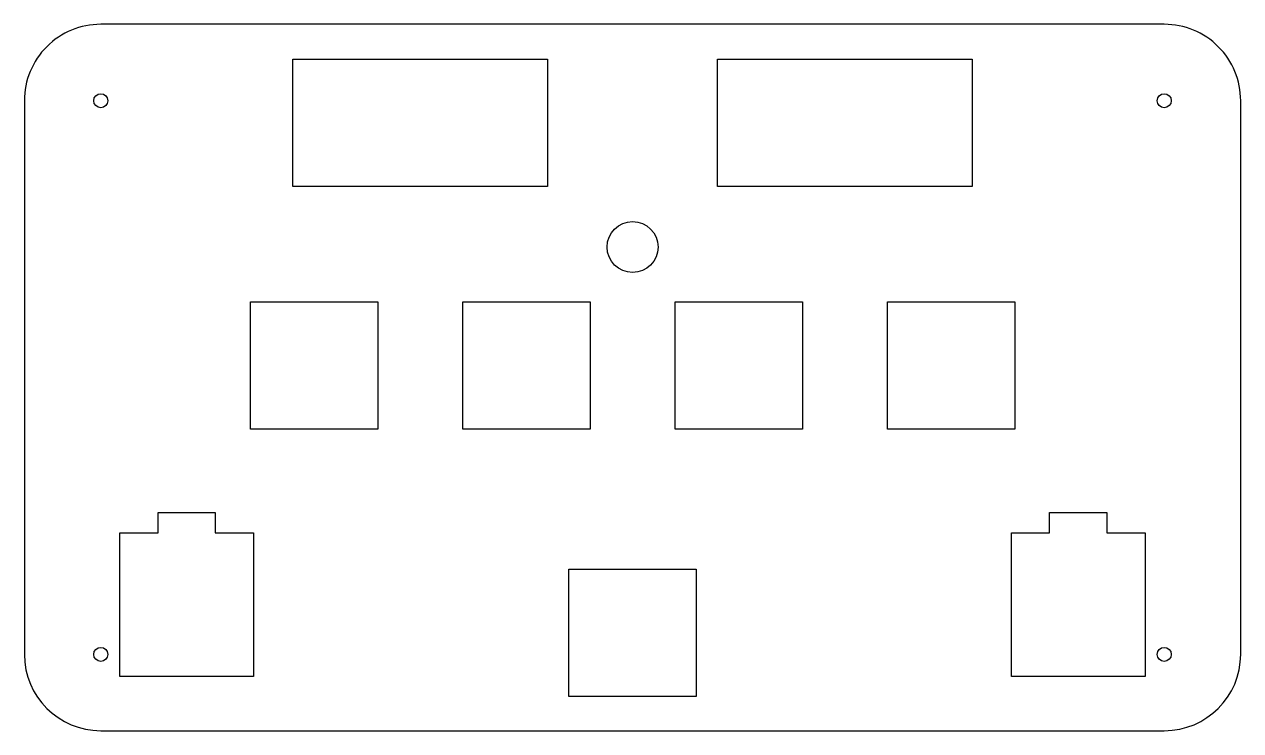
# Model space of a CAD drawing. Header units: millimetres. Extents: x -242 to -51, y 43 to 154.
import ezdxf

# ---------------------------------------------------------------- set-up
doc = ezdxf.new("R2010")
doc.units = ezdxf.units.MM
doc.layers.get('0').update_dxf_attribs({"linetype": 'CONTINUOUS'})

msp = doc.modelspace()

# ---------------------------------------------------------------- linework, layer by layer
msp.add_lwpolyline([(-62.56, 42.97, 0.414213), (-50.56, 54.97), (-50.56, 141.97, 0.414214), (-62.56, 153.97), (-229.56, 153.97, 0.414216), (-241.56, 141.97), (-241.56, 54.97, 0.414208), (-229.56, 42.97)], format="xyb", close=True)
for points in [[(-159.4, 148.47), (-159.4, 128.47), (-199.4, 128.47), (-199.4, 148.47)], [(-92.73, 148.47), (-92.73, 128.47), (-132.73, 128.47), (-132.73, 148.47)], [(-186.06, 110.35), (-186.06, 90.35), (-206.06, 90.35), (-206.06, 110.35)], [(-152.73, 110.35), (-152.73, 90.35), (-172.73, 90.35), (-172.73, 110.35)], [(-119.38, 110.35), (-119.38, 90.35), (-139.38, 90.35), (-139.38, 110.35)], [(-86.03, 110.38), (-86.03, 90.38), (-106.03, 90.38), (-106.03, 110.38)], [(-211.57, 74.07), (-205.57, 74.07), (-205.57, 51.47), (-226.57, 51.47), (-226.57, 74.07), (-220.57, 74.07), (-220.57, 77.27), (-211.57, 77.27)], [(-65.56, 51.47), (-86.56, 51.47), (-86.56, 74.07), (-80.56, 74.07), (-80.56, 77.27), (-71.56, 77.27), (-71.56, 74.07), (-65.56, 74.07)], [(-136.06, 68.34), (-136.06, 48.34), (-156.06, 48.34), (-156.06, 68.34)]]:
    msp.add_lwpolyline(points, close=True)
for centre, radius in [((-229.56, 141.97), 1.1), ((-62.56, 141.97), 1.1), ((-146.05, 118.97), 4), ((-229.56, 54.97), 1.1), ((-62.56, 54.97), 1.1)]:
    msp.add_circle(centre, radius)

doc.saveas('drawing.dxf')
